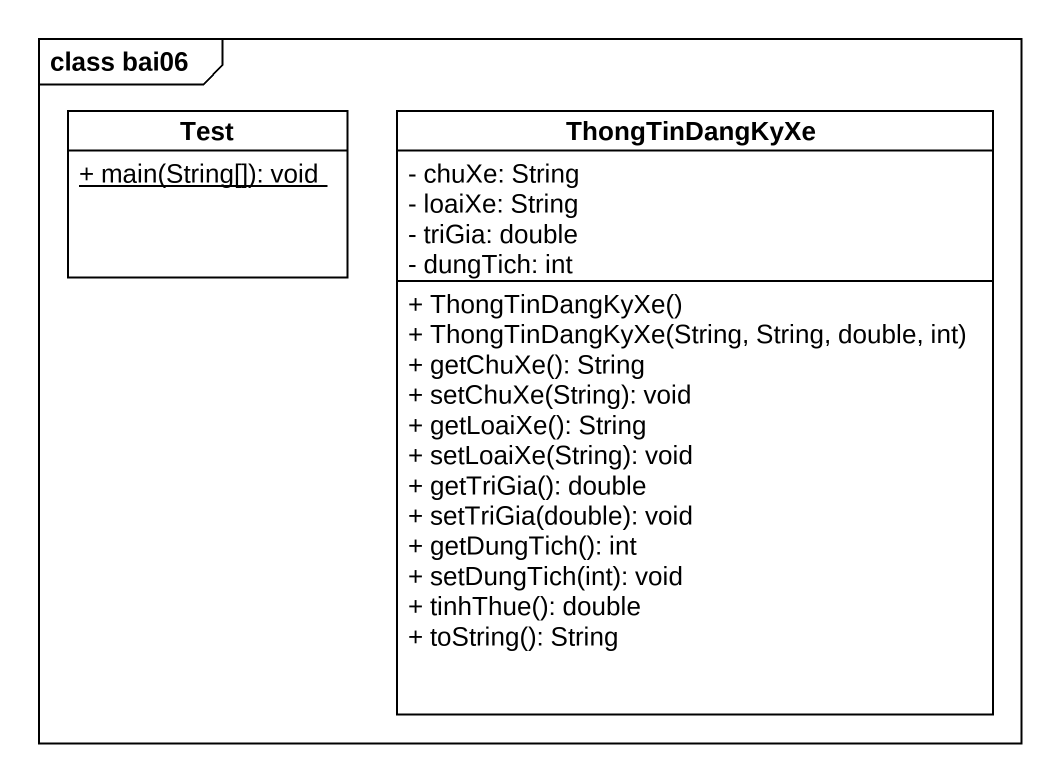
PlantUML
@startuml
mainframe class bai06
hide circle
hide empty members
skinparam classAttributeIconSize 0
class Test {
  {static} + main(String[]): void
}
class ThongTinDangKyXe {
  - chuXe: String
  - loaiXe: String
  - triGia: double
  - dungTich: int
  + ThongTinDangKyXe()
  + ThongTinDangKyXe(String, String, double, int)
  + getChuXe(): String
  + setChuXe(String): void
  + getLoaiXe(): String
  + setLoaiXe(String): void
  + getTriGia(): double
  + setTriGia(double): void
  + getDungTich(): int
  + setDungTich(int): void
  + tinhThue(): double
  + toString(): String
}
@enduml
